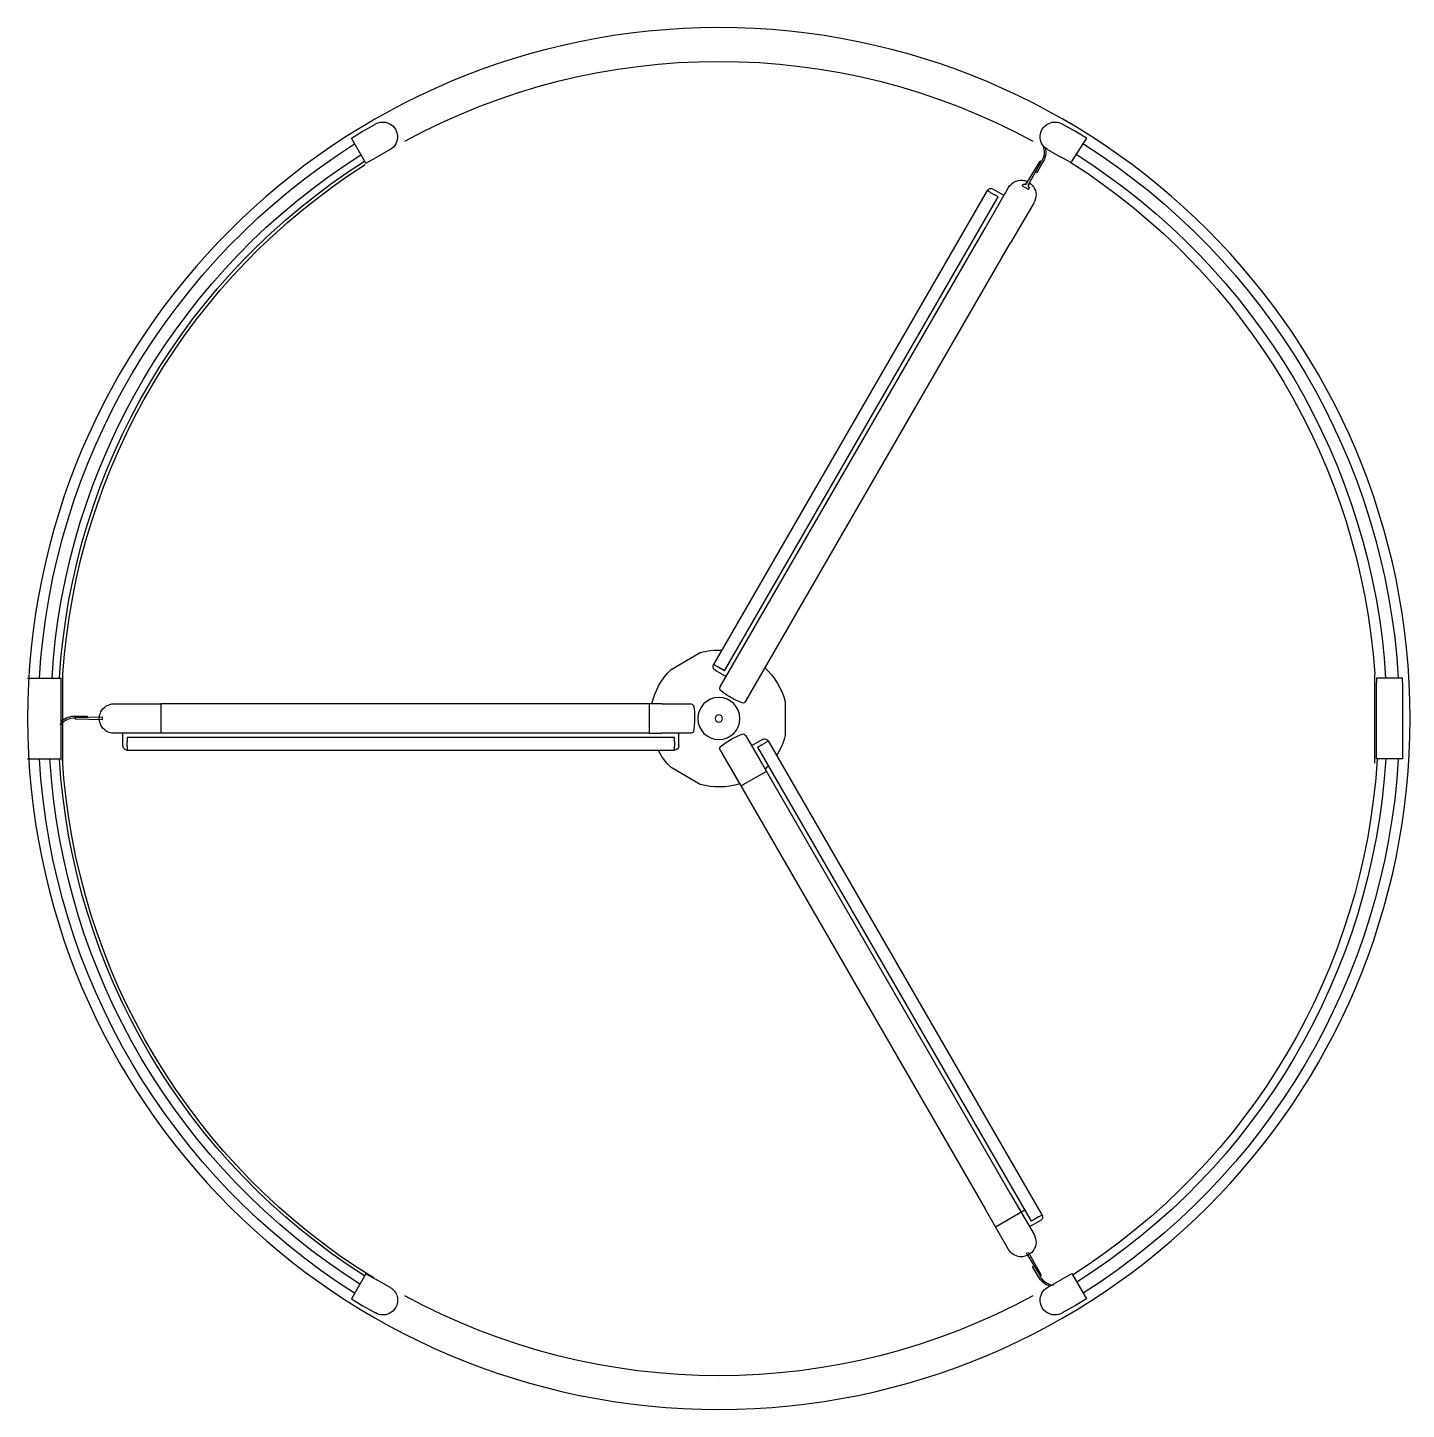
# Model space of a CAD drawing. Header units: inches. Extents: x -12530 to 36157, y 78659 to 110077.
# Drawn here: x -8787 to -5796, y 83511 to 86511 of the extents above; entities that cross this region are included whole.
import ezdxf

# ---------------------------------------------------------------- set-up
doc = ezdxf.new("R2010")
doc.units = ezdxf.units.IN
doc.header["$MEASUREMENT"] = 0
doc.layers.add('freecads.com', color=7, linetype='Continuous')

msp = doc.modelspace()

# ---------------------------------------------------------------- linework, layer by layer
at = {"layer": 'freecads.com'}
for p, q in [((-8085, 86270.9, 0), (-8061.4, 86284.8, 0)), ((-8061.4, 86284.8, 0), (-8032.7, 86301.4, 0)), ((-6585.6, 86289.5, 0), (-6586.2, 86289.3, 0)), ((-6585.8, 86290, 0), (-6585.6, 86289.5, 0)), ((-6513.5, 86284.8, 0), (-6542.3, 86301.4, 0)), ((-6489.9, 86270.9, 0), (-6513.5, 86284.8, 0)), ((-8053.6, 86216.5, 0), (-8085, 86270.9, 0)), ((-6489.9, 86270.9, 0), (-6523.7, 86217.8, 0)), ((-8053.6, 86216.5, 0), (-8029.9, 86229.1, 0)), ((-8000.7, 86245.9, 0), (-8029.4, 86229.4, 0)), ((-6620.6, 86170.9, 0), (-6590.3, 86220.9, 0)), ((-6588, 86219.5, 0), (-6590.3, 86220.9, 0)), ((-6574.3, 86245.9, 0), (-6545.6, 86229.4, 0)), ((-6524, 86217.9, 0), (-6545, 86229.1, 0)), ((-6616.1, 86168.3, 0), (-6588, 86219.5, 0)), ((-6597.7, 86195.2, 0), (-6600.5, 86196.7, 0)), ((-6584.9, 86217.5, 0), (-6597.7, 86195.2, 0)), ((-6709.8, 86075.2, 0), (-6658.9, 86163.3, 0)), ((-6692.4, 86160.2, 0), (-6668.7, 86146.5, 0)), ((-6628.3, 86167.1, 0), (-6628.2, 86168, 0)), ((-6627.8, 86166.4, 0), (-6628.3, 86167.1, 0)), ((-6628.2, 86168, 0), (-6626.7, 86170.5, 0)), ((-6627.8, 86166.4, 0), (-6616.4, 86159.9, 0)), ((-6626.7, 86170.5, 0), (-6626, 86171.1, 0)), ((-6626, 86171.1, 0), (-6625.1, 86170.9, 0)), ((-6623.7, 86170.1, 0), (-6625.1, 86170.9, 0)), ((-6621.9, 86169.8, 0), (-6623.7, 86170.1, 0)), ((-6622, 86170.1, 0), (-6618.3, 86176.6, 0)), ((-6620.6, 86170.9, 0), (-6621.9, 86169.8, 0)), ((-6616.1, 86168.3, 0), (-6616.3, 86166.6, 0)), ((-6616.3, 86166.6, 0), (-6615.3, 86165.2, 0)), ((-6616.1, 86166.6, 0), (-6612.3, 86173.1, 0)), ((-6616.1, 86168.3, 0), (-6616.1, 86168.3, 0)), ((-6615.5, 86159.7, 0), (-6614.8, 86160.3, 0)), ((-6615.3, 86165.2, 0), (-6613.8, 86164.4, 0)), ((-6614.8, 86160.3, 0), (-6613.4, 86162.8, 0)), ((-6613.3, 86163.7, 0), (-6613.8, 86164.4, 0)), ((-6613.4, 86162.8, 0), (-6613.3, 86163.7, 0)), ((-6704.9, 86156.9, 0), (-7298.9, 85128.1, 0)), ((-7275.1, 85114.4, 0), (-6681.2, 86143.1, 0)), ((-6704.8, 86156.8, 0), (-6704.9, 86156.9, 0)), ((-6704.3, 86156.5, 0), (-6704.8, 86156.8, 0)), ((-6703.6, 86156.1, 0), (-6704.3, 86156.5, 0)), ((-6702.6, 86155.5, 0), (-6703.6, 86156.1, 0)), ((-6701.4, 86154.8, 0), (-6702.6, 86155.5, 0)), ((-6700, 86154, 0), (-6701.4, 86154.8, 0)), ((-6698.5, 86153.2, 0), (-6700, 86154, 0)), ((-6697, 86152.3, 0), (-6698.5, 86153.2, 0)), ((-6697, 86152.3, 0), (-6689.1, 86147.7, 0)), ((-6687.5, 86146.8, 0), (-6689.1, 86147.7, 0)), ((-6686, 86146, 0), (-6687.5, 86146.8, 0)), ((-6684.7, 86145.2, 0), (-6686, 86146, 0)), ((-6683.5, 86144.5, 0), (-6684.7, 86145.2, 0)), ((-6682.5, 86143.9, 0), (-6683.5, 86144.5, 0)), ((-6681.8, 86143.5, 0), (-6682.5, 86143.9, 0)), ((-6681.3, 86143.2, 0), (-6681.8, 86143.5, 0)), ((-6681.2, 86143.1, 0), (-6681.3, 86143.2, 0)), ((-6603.5, 86131.3, 0), (-6654.4, 86043.2, 0)), ((-6616.4, 86159.9, 0), (-6615.5, 86159.7, 0)), ((-7284, 85080.6, 0), (-6709.8, 86075.2, 0)), ((-7228.6, 85048.6, 0), (-6654.4, 86043.2, 0)), ((-7391.2, 85117.1, 0), (-7327.8, 85153.7, 0)), ((-7298.9, 85128.1, 0), (-7298.7, 85128, 0)), ((-7298.7, 85128, 0), (-7298.3, 85127.7, 0)), ((-7298.3, 85127.7, 0), (-7297.5, 85127.3, 0)), ((-7297.5, 85127.3, 0), (-7296.6, 85126.8, 0)), ((-7296.6, 85126.8, 0), (-7295.4, 85126.1, 0)), ((-7295.5, 85115.6, 0), (-7271.5, 85101.7, 0)), ((-7295.4, 85126.1, 0), (-7294, 85125.3, 0)), ((-7294, 85125.3, 0), (-7292.5, 85124.4, 0)), ((-7292.5, 85124.4, 0), (-7291, 85123.5, 0)), ((-7275.1, 85114.4, 0), (-7291, 85123.5, 0)), ((-8787.5, 85098.2, 0), (-8714.7, 85098.2, 0)), ((-8714.7, 84923.1, 0), (-8714.7, 85098.2, 0)), ((-8711, 84913.4, 0), (-8711, 85107.9, 0)), ((-5864, 84913.4, 0), (-5864, 85107.9, 0)), ((-5860, 85089, 0), (-5860.3, 85089, 0)), ((-5860.3, 84932.3, 0), (-5860.3, 85089, 0)), ((-5803.9, 85098.2, 0), (-5860, 85098.2, 0)), ((-5860, 85098.2, 0), (-5860, 85089, 0)), ((-5803.9, 85089, 0), (-5803.9, 85098.2, 0)), ((-5803.6, 85089, 0), (-5803.9, 85089, 0)), ((-5803.6, 85089, 0), (-5803.6, 84932.3, 0)), ((-8600, 85042.6, 0), (-8498.2, 85042.6, 0)), ((-8498.2, 85042.6, 0), (-8498.2, 84978.6, 0)), ((-7438.4, 85042.4, 0), (-8498.2, 85042.4, 0)), ((-7410.9, 85042.6, 0), (-7438.4, 85042.4, 0)), ((-7438.4, 85042.4, 0), (-7438.4, 84978.9, 0)), ((-7410.9, 85042.6, 0), (-7349.8, 85042.6, 0)), ((-7143.4, 85047.2, 0), (-7143.4, 84974, 0)), ((-8625.7, 85013.2, 0), (-8684.1, 85012, 0)), ((-8684.1, 85012, 0), (-8684.1, 85009.3, 0)), ((-8625.7, 85008.1, 0), (-8684.1, 85009.3, 0)), ((-8684, 85015.7, 0), (-8658.2, 85015.7, 0)), ((-8658.2, 85015.7, 0), (-8658.2, 85012.5, 0)), ((-8625.7, 85013.2, 0), (-8625.7, 85008.1, 0)), ((-8498.2, 84978.6, 0), (-8600, 84978.6, 0)), ((-8580.6, 84951.2, 0), (-8580.6, 84978.6, 0)), ((-7383.5, 84969.5, 0), (-8571.4, 84969.5, 0)), ((-8571.4, 84969.5, 0), (-8571.4, 84969.3, 0)), ((-8571.4, 84969.3, 0), (-8571.4, 84968.8, 0)), ((-8571.4, 84968.8, 0), (-8571.4, 84967.9, 0)), ((-8571.4, 84967.9, 0), (-8571.4, 84966.8, 0)), ((-8571.4, 84966.8, 0), (-8571.4, 84965.4, 0)), ((-8571.4, 84965.4, 0), (-8571.4, 84963.8, 0)), ((-8571.4, 84963.8, 0), (-8571.4, 84962.1, 0)), ((-8571.4, 84962.1, 0), (-8571.4, 84960.3, 0)), ((-8571.4, 84951.2, 0), (-8571.4, 84960.3, 0)), ((-7438.4, 84978.9, 0), (-8498.2, 84978.9, 0)), ((-7438.4, 84978.9, 0), (-7410.9, 84978.6, 0)), ((-7349.8, 84978.6, 0), (-7410.9, 84978.6, 0)), ((-7383.5, 84969.3, 0), (-7383.5, 84969.5, 0)), ((-7383.5, 84968.8, 0), (-7383.5, 84969.3, 0)), ((-7383.5, 84967.9, 0), (-7383.5, 84968.8, 0)), ((-7383.5, 84966.8, 0), (-7383.5, 84967.9, 0)), ((-7383.5, 84965.4, 0), (-7383.5, 84966.8, 0)), ((-7383.5, 84963.8, 0), (-7383.5, 84965.4, 0)), ((-7383.5, 84962.1, 0), (-7383.5, 84963.8, 0)), ((-7383.5, 84960.3, 0), (-7383.5, 84962.1, 0)), ((-7383.5, 84960.3, 0), (-7383.5, 84951.2, 0)), ((-7374.3, 84951.2, 0), (-7374.3, 84978.6, 0)), ((-7228.6, 84972.7, 0), (-7198, 84919.7, 0)), ((-7192.6, 84965.1, 0), (-7216.3, 84951.4, 0)), ((-7182.4, 84960.4, 0), (-7183.6, 84959.7, 0)), ((-7181.4, 84961, 0), (-7182.4, 84960.4, 0)), ((-7180.7, 84961.4, 0), (-7181.4, 84961, 0)), ((-7180.2, 84961.7, 0), (-7180.7, 84961.4, 0)), ((-7180.1, 84961.8, 0), (-7180.2, 84961.7, 0)), ((-6586.1, 83933, 0), (-7180.1, 84961.8, 0)), ((-8571.4, 84951.2, 0), (-8571.4, 84949.4, 0)), ((-8571.4, 84949.4, 0), (-8571.4, 84947.7, 0)), ((-8571.4, 84947.7, 0), (-8571.4, 84946.1, 0)), ((-8571.4, 84946.1, 0), (-8571.4, 84944.7, 0)), ((-8571.4, 84944.7, 0), (-8571.4, 84943.6, 0)), ((-8571.4, 84943.6, 0), (-8571.4, 84942.7, 0)), ((-8571.4, 84942.7, 0), (-8571.4, 84942.2, 0)), ((-8571.4, 84942.2, 0), (-8571.4, 84942, 0)), ((-8571.4, 84942, 0), (-7383.5, 84942, 0)), ((-7383.5, 84949.4, 0), (-7383.5, 84951.2, 0)), ((-7383.5, 84947.7, 0), (-7383.5, 84949.4, 0)), ((-7383.5, 84946.1, 0), (-7383.5, 84947.7, 0)), ((-7383.5, 84944.7, 0), (-7383.5, 84946.1, 0)), ((-7383.5, 84943.6, 0), (-7383.5, 84944.7, 0)), ((-7383.5, 84942.7, 0), (-7383.5, 84943.6, 0)), ((-7383.5, 84942.2, 0), (-7383.5, 84942.7, 0)), ((-7383.5, 84942, 0), (-7383.5, 84942.2, 0)), ((-7284, 84940.7, 0), (-7239.5, 84864.1, 0)), ((-7203.7, 84948.2, 0), (-7203.8, 84948.1, 0)), ((-7203.8, 84948.1, 0), (-6609.9, 83919.3, 0)), ((-7203.2, 84948.4, 0), (-7203.7, 84948.2, 0)), ((-7202.5, 84948.8, 0), (-7203.2, 84948.4, 0)), ((-7201.5, 84949.4, 0), (-7202.5, 84948.8, 0)), ((-7200.3, 84950.1, 0), (-7201.5, 84949.4, 0)), ((-7198.9, 84950.9, 0), (-7200.3, 84950.1, 0)), ((-7197.4, 84951.7, 0), (-7198.9, 84950.9, 0)), ((-7195.9, 84952.6, 0), (-7197.4, 84951.7, 0)), ((-7195.9, 84952.6, 0), (-7188, 84957.2, 0)), ((-7186.4, 84958.1, 0), (-7188, 84957.2, 0)), ((-7184.9, 84959, 0), (-7186.4, 84958.1, 0)), ((-7183.6, 84959.7, 0), (-7184.9, 84959, 0)), ((-5860, 84932.3, 0), (-5860.3, 84932.3, 0)), ((-5860, 84923.1, 0), (-5860, 84932.3, 0)), ((-5803.6, 84932.3, 0), (-5803.9, 84932.3, 0)), ((-5803.9, 84932.3, 0), (-5803.9, 84923.1, 0)), ((-8787.5, 84923.1, 0), (-8714.7, 84923.1, 0)), ((-7327.8, 84867.6, 0), (-7391.2, 84904.2, 0)), ((-7198.2, 84919.2, 0), (-6654.4, 83978.1, 0)), ((-7197.8, 84919.4, 0), (-7198, 84919.7, 0)), ((-7197.8, 84919.4, 0), (-7197.8, 84919.4, 0)), ((-5803.9, 84923.1, 0), (-5860, 84923.1, 0)), ((-7239.5, 84864.1, 0), (-7184.6, 84895.8, 0)), ((-7239.5, 84864.1, 0), (-6709.8, 83946.1, 0)), ((-6654.4, 83978.1, 0), (-6603.5, 83890, 0)), ((-6658.9, 83858, 0), (-6709.8, 83946.1, 0)), ((-6623.6, 83943.1, 0), (-6687, 83906.5, 0)), ((-6589.5, 83920.5, 0), (-6613.2, 83906.8, 0)), ((-6609.3, 83919.6, 0), (-6608.5, 83920.1, 0)), ((-6608.5, 83920.1, 0), (-6607.5, 83920.6, 0)), ((-6607.5, 83920.6, 0), (-6606.3, 83921.3, 0)), ((-6606.3, 83921.3, 0), (-6605, 83922.1, 0)), ((-6605, 83922.1, 0), (-6603.5, 83923, 0)), ((-6603.5, 83923, 0), (-6601.9, 83923.9, 0)), ((-6594, 83928.4, 0), (-6601.9, 83923.9, 0)), ((-6594, 83928.4, 0), (-6592.5, 83929.3, 0)), ((-6592.5, 83929.3, 0), (-6591, 83930.2, 0)), ((-6591, 83930.2, 0), (-6589.6, 83931, 0)), ((-6589.6, 83931, 0), (-6588.4, 83931.7, 0)), ((-6588.4, 83931.7, 0), (-6587.4, 83932.2, 0)), ((-6587.4, 83932.2, 0), (-6586.7, 83932.7, 0)), ((-6586.7, 83932.7, 0), (-6586.3, 83932.9, 0)), ((-6586.3, 83932.9, 0), (-6586.1, 83933, 0)), ((-6620.6, 83850.4, 0), (-6590.3, 83800.4, 0)), ((-6616.1, 83853, 0), (-6588, 83801.8, 0)), ((-6606.5, 83821, 0), (-6603.8, 83822.6, 0)), ((-6593.6, 83798.7, 0), (-6606.5, 83821, 0)), ((-8053.6, 83804.8, 0), (-8085, 83750.4, 0)), ((-8053.6, 83804.8, 0), (-8029.9, 83792.2, 0)), ((-8000.7, 83775.3, 0), (-8029.4, 83791.9, 0)), ((-6590.3, 83800.4, 0), (-6588, 83801.8, 0)), ((-6574.3, 83775.3, 0), (-6521.8, 83805.6, 0)), ((-6521.8, 83805.6, 0), (-6489.9, 83750.4, 0)), ((-8085, 83750.4, 0), (-8061.4, 83736.5, 0)), ((-8061.4, 83736.5, 0), (-8032.7, 83719.9, 0)), ((-6513.5, 83736.5, 0), (-6542.3, 83719.9, 0)), ((-6489.9, 83750.4, 0), (-6513.5, 83736.5, 0))]:
    msp.add_line(p, q, dxfattribs=at)
at = {"layer": 'freecads.com', "extrusion": (9.56301e-22, 9.56301e-22, -1)}
for centre, major_axis, ratio, start_param, end_param in [((-7287.5, 85010.6, 0), (-1.1, 1500), 1, -1.570080700022869, 4.713104607156717), ((-8016.7, 86273.7, 0), (2.9, 31.9), 1, -0.614455, 0.342315), ((-8016.7, 86273.7, 0), (4.5, 31.7), 1, 0.290612, 0.891227), ((-8016.7, 86273.7, 0), (-5.5, 31.5), 1, 1.205601, 1.686736), ((-6558.3, 86273.7, 0), (-7.9, 31), 1, -1.413332, -0.812714), ((-6558.3, 86273.7, 0), (-13.2, 29.2), 1, -0.607959, -0.007343), ((-6558.3, 86273.7, 0), (15.2, 28.2), 1, -0.927589, 0.02918), ((-7287.5, 85010.6, 0), (5.1, 1477.1), 1, -1.514975, -0.568092), ((-8016.7, 86273.7, 0), (-14.6, 28.5), 1, 1.986757, 3.089828), ((-6558.3, 86273.7, 0), (4.3, 31.7), 1, 3.52982, 4.48659), ((-6620.9, 86240.8, 0), (1.7, 39.2), 1, 1.145968, 2.100254), ((-7287.5, 85010.6, 0), (-25.6, 1476.9), 1, 0.581567, 1.528873), ((-7287.5, 85010.6, 0), (-19.5, 1449.6), 1, -1.496914, -0.551933), ((-7287.5, 85010.6, 0), (24.4, 1433.5), 1, -1.52676, -0.582921), ((-6620.9, 86240.8, 0), (10.2, 41.6), 1, 1.132256, 1.903175), ((-7287.5, 85010.6, 0), (-11.6, 1449.6), 1, 0.572168, 1.51841), ((-7287.5, 85010.6, 0), (7.1, 1426.8), 1, -1.507606, -0.573104), ((-7295.5, 85008.1, 0), (28.3, 1434.8), 1, 0.548385, 1.48154), ((-6697, 86152.3, 0), (-5.71, 7.14), 1, -0.372365, 1.198433), ((-6631.2, 86147.3, 0), (6.9, 31.3), 1, -1.263271, -0.160191), ((-6631.2, 86147.3, 0), (5.3, 31.6), 1, -0.112026, 0.24835), ((-6631.2, 86147.3, 0), (-15.3, 28.1), 1, 1.128005, 1.488381), ((-6631.2, 86147.3, 0), (0.4, 32), 1, 0.97733, 2.08041), ((-7287.5, 85010.6, 0), (25.4, 146.4), 1, -0.446398, -0.127863), ((-7287.5, 85010.6, 0), (-41.9, 142.6), 1, -1.069091, -0.486614), ((-7291, 85123.5, 0), (8.24, 3.96), 1, 2.542462, 4.113257), ((-7287.5, 85010.6, 0), (-9.2, 148.3), 1, 0.801617, 1.384093), ((-7276.1, 85076, 0), (-0.46, 9.13), 1, 4.353618, 5.286233), ((-7287.5, 85010.6, 0), (1.7, 45.7), 1, 4.674149381820444, 10.95733468900003), ((-7188.7, 85184.8, 0), (-107.2, 101.6), 1, 4.471262, 4.660261), ((-7185, 85185.7, 0), (45.8, 143.2), 1, 3.174844, 3.367773), ((-8600, 85010.6, 0), (-27.3, 16.6), 1, -0.439269, -0.078893), ((-8600, 85010.6, 0), (8.7, 30.8), 1, -1.377803, -0.274722), ((-7349.8, 85033.5, 0), (3.3, 8.53), 1, -0.368651, 0.56396), ((-7496.5, 85011.4, 0), (-156.3, 7.5), 1, 2.916446, 3.282532), ((-7236.5, 85053.2, 0), (7.42, 5.35), 1, 1.148674, 2.081286), ((-8686.1, 84972.9, 0), (-9.1, 38.1), 1, -0.669274, 0.285012), ((-8686.1, 84972.9, 0), (-4.1, 42.7), 1, -0.624423, 0.146495), ((-8600, 85010.6, 0), (31.4, 6.2), 1, 2.86832, 3.443397), ((-8600, 85010.6, 0), (-1.4, 32), 1, 3.184076, 4.287156), ((-7287.5, 85010.6, 0), (4.72, -6.46), 1, 2.201565, 8.48475), ((-7349.7, 84987.5, 0), (-5.17, 7.21), 1, 2.864119, 3.771026), ((-7188, 84835.6, 0), (-77.5, 127.1), 1, -0.158272, 0.036657), ((-7186.1, 84838, 0), (-38.4, 142.6), 1, -0.26709, -0.078092), ((-7236.5, 84968.1, 0), (3.75, 8.34), 1, -0.307999, 0.624616), ((-7188, 84957.2, 0), (-1.42, 9.03), 1, -0.367292, 1.203505), ((-7287.5, 85010.6, 0), (-126.3, 78.4), 1, 2.835111, 3.153646), ((-8571.4, 84951.2, 0), (4.61, 7.9), 1, 2.613675, 4.184474), ((-7287.5, 85010.6, 0), (21.7, 147), 1, 3.767671, 4.086206), ((-7383.5, 84951.2, 0), (-6.55, 6.39), 1, 2.36861, 3.939406), ((-7276.1, 84945.2, 0), (3.95, 8.25), 1, 3.741719, 4.674331), ((-7287.5, 85010.6, 0), (21.6, 1477), 1, 3.691591, 4.638473), ((-7287.5, 85010.6, 0), (-5.9, 1454.3), 1, 3.710928, 4.656231), ((-7287.5, 85010.6, 0), (2.9, 1433.7), 1, 3.705441, 4.64928), ((-7287.5, 85010.6, 0), (4, 1427.3), 1, 3.690621, 4.648511), ((-7287.5, 85010.6, 0), (-100.7, 109.3), 0.999999, 3.082195, 3.147005), ((-7287.5, 85010.6, 0), (10, 1431.4), 1, 1.625021, 2.568695), ((-7287.5, 85010.6, 0), (-19.5, 1449.6), 1, 1.644679, 2.58966), ((-7287.5, 85010.6, 0), (5.1, 1477.1), 1, 1.626618, 2.5735), ((-7287.5, 85010.6, 0), (3, 148.6), 1, 2.813904, 3.396381), ((-6594, 83928.4, 0), (-7.44, 5.32), 1, 1.996999, 3.567798), ((-6631.2, 83874, 0), (0.3, 32), 1, 1.037656, 2.140737), ((-6631.2, 83874, 0), (7.8, 31), 1, 2.986156, 3.942935), ((-6631.2, 83874, 0), (-21.4, 23.9), 1, 2.880371, 3.271949), ((-6631.2, 83874, 0), (-4.6, 31.7), 1, 2.686802, 3.376978), ((-6555.5, 83818.3, 0), (-4.3, 42.6), 1, 3.568867, 4.339785), ((-6555.5, 83818.3, 0), (6.3, 38.7), 1, 3.123809, 4.078095), ((-8016.7, 83747.6, 0), (-1.6, 32), 1, 0.57245, 2.156656), ((-6558.3, 83747.6, 0), (-12.3, 29.6), 1, -1.233431, -0.13036), ((-8016.7, 83747.6, 0), (10.1, 30.4), 1, 1.787658, 2.388273), ((-6558.3, 83747.6, 0), (-5.8, 31.5), 1, 4.35611, 4.837245), ((-6558.3, 83747.6, 0), (17.8, 26.6), 1, 3.132434, 3.586752), ((-8016.7, 83747.6, 0), (30.7, 9.1), 1, 1.42611, 2.382879), ((-6558.3, 83747.6, 0), (-3.8, 31.8), 1, 2.737185, 3.840257)]:
    msp.add_ellipse(centre, major_axis=major_axis, ratio=ratio, start_param=start_param, end_param=end_param, dxfattribs=at)
at = {"layer": 'freecads.com', "ltscale": 10, "extrusion": (9.56301e-22, 9.56301e-22, -1)}
for major_axis, start_param, end_param in [((-4.2, 1426.8), -0.495179, 0.501018), ((8.4, 1426.8), 2.637586, 3.633783)]:
    msp.add_ellipse((-7287.5, 85010.6, 0), major_axis=major_axis, ratio=1, start_param=start_param, end_param=end_param, dxfattribs=at)

doc.saveas('drawing.dxf')
